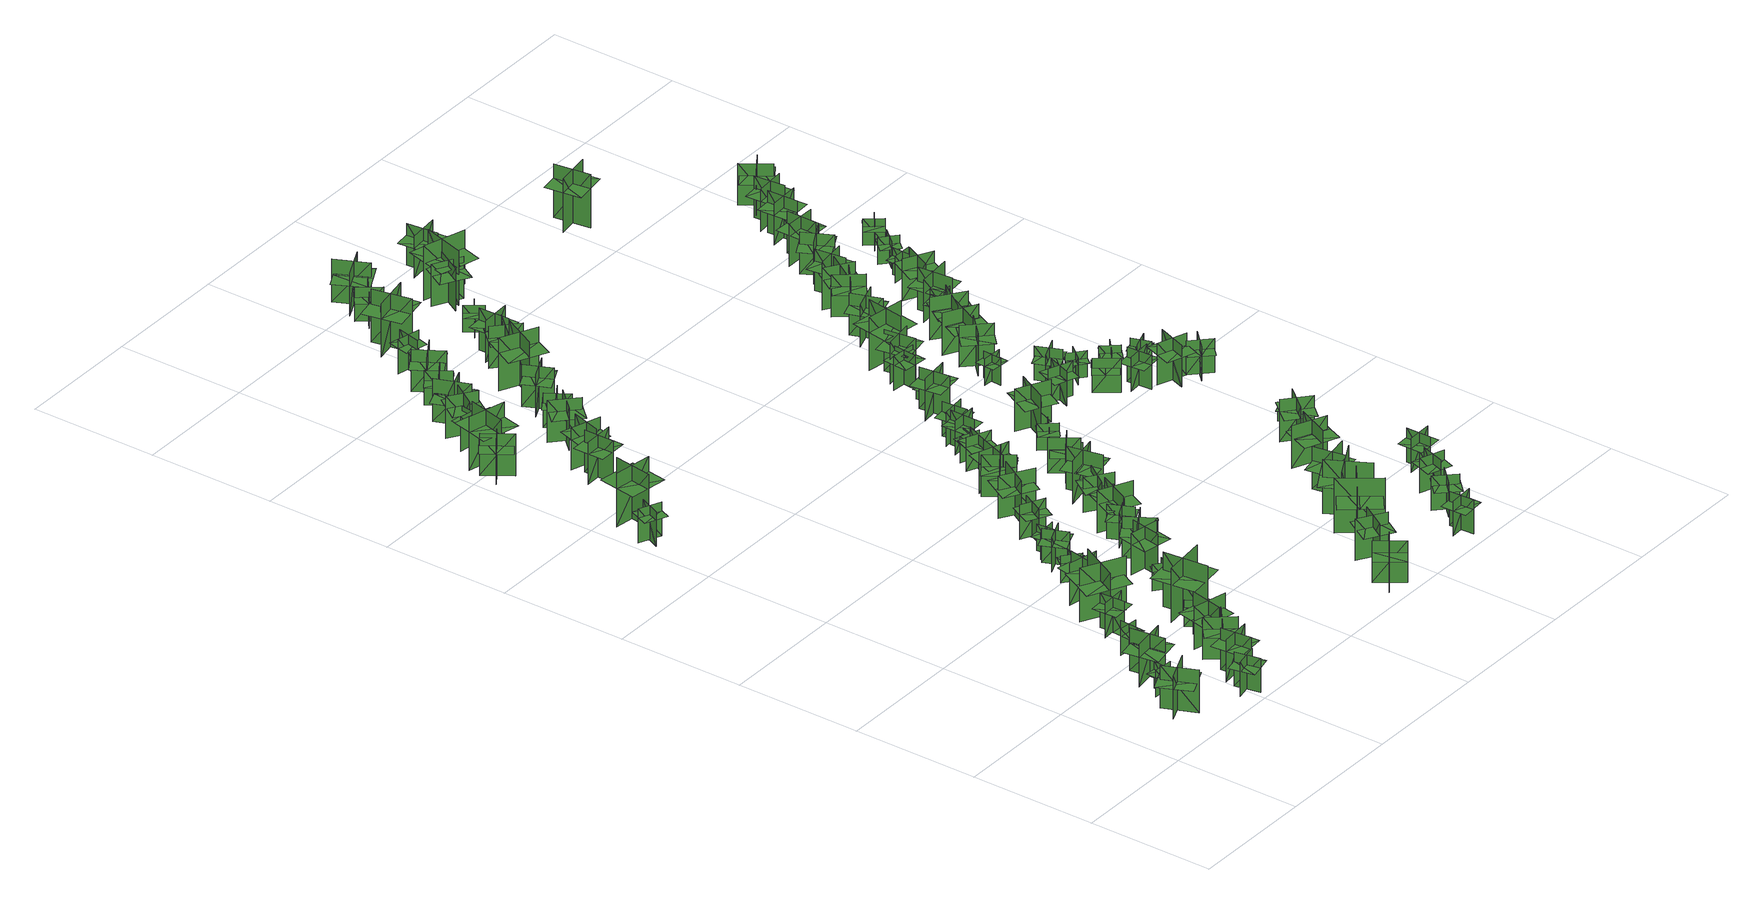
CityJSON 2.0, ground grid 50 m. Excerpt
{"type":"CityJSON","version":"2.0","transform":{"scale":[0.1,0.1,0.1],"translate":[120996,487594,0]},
"CityObjects":{
"tree1":{"type":"SolitaryVegetationObject","geometry":[{"type":"MultiSurface","lod":"1","boundaries":[[[0,1,2]],[[0,2,3]],[[4,5,6]],[[4,6,7]],[[8,9,10]],[[8,10,11]],[[8,11,12]],[[8,12,13]]]}]},
"tree2":{"type":"SolitaryVegetationObject","geometry":[{"type":"MultiSurface","lod":"1","boundaries":[[[14,15,16]],[[14,16,17]],[[18,19,20]],[[18,20,21]],[[22,23,24]],[[22,24,25]],[[22,25,26]],[[22,26,27]]]}]},
"tree3":{"type":"SolitaryVegetationObject","geometry":[{"type":"MultiSurface","lod":"1","boundaries":[[[28,29,30]],[[28,30,31]],[[32,33,34]],[[32,34,35]],[[36,37,38]],[[36,38,39]],[[36,39,40]],[[36,40,41]]]}]},
"tree4":{"type":"SolitaryVegetationObject","geometry":[{"type":"MultiSurface","lod":"1","boundaries":[[[42,43,44]],[[42,44,45]],[[46,47,48]],[[46,48,49]],[[50,51,52]],[[50,52,53]],[[50,53,54]],[[50,54,55]]]}]},
"tree5":{"type":"SolitaryVegetationObject","geometry":[{"type":"MultiSurface","lod":"1","boundaries":[[[56,57,58]],[[56,58,59]],[[60,61,62]],[[60,62,63]],[[64,65,66]],[[64,66,67]],[[64,67,68]],[[64,68,69]]]}]},
"tree6":{"type":"SolitaryVegetationObject","geometry":[{"type":"MultiSurface","lod":"1","boundaries":[[[70,71,72]],[[70,72,73]],[[74,75,76]],[[74,76,77]],[[78,79,80]],[[78,80,81]],[[78,81,82]],[[78,82,83]]]}]},
"tree7":{"type":"SolitaryVegetationObject","geometry":[{"type":"MultiSurface","lod":"1","boundaries":[[[84,85,86]],[[84,86,87]],[[88,89,90]],[[88,90,91]],[[92,93,94]],[[92,94,95]],[[92,95,96]],[[92,96,97]]]}]},
"tree8":{"type":"SolitaryVegetationObject","geometry":[{"type":"MultiSurface","lod":"1","boundaries":[[[98,99,100]],[[98,100,101]],[[102,103,104]],[[102,104,105]],[[106,107,108]],[[106,108,109]],[[106,109,110]],[[106,110,111]]]}]},
"tree9":{"type":"SolitaryVegetationObject","geometry":[{"type":"MultiSurface","lod":"1","boundaries":[[[112,113,114]],[[112,114,115]],[[116,117,118]],[[116,118,119]],[[120,121,122]],[[120,122,123]],[[120,123,124]],[[120,124,125]]]}]},
"tree10":{"type":"SolitaryVegetationObject","geometry":[{"type":"MultiSurface","lod":"1","boundaries":[[[126,127,128]],[[126,128,129]],[[130,131,132]],[[130,132,133]],[[134,135,136]],[[134,136,137]],[[134,137,138]],[[134,138,139]]]}]},
"tree11":{"type":"SolitaryVegetationObject","geometry":[{"type":"MultiSurface","lod":"1","boundaries":[[[140,141,142]],[[140,142,143]],[[144,145,146]],[[144,146,147]],[[148,149,150]],[[148,150,151]],[[148,151,152]],[[148,152,153]]]}]},
"tree12":{"type":"SolitaryVegetationObject","geometry":[{"type":"MultiSurface","lod":"1","boundaries":[[[154,155,156]],[[154,156,157]],[[158,159,160]],[[158,160,161]],[[162,163,164]],[[162,164,165]],[[162,165,166]],[[162,166,167]]]}]},
"tree13":{"type":"SolitaryVegetationObject","geometry":[{"type":"MultiSurface","lod":"1","boundaries":[[[168,169,170]],[[168,170,171]],[[172,173,174]],[[172,174,175]],[[176,177,178]],[[176,178,179]],[[176,179,180]],[[176,180,181]]]}]},
"tree14":{"type":"SolitaryVegetationObject","geometry":[{"type":"MultiSurface","lod":"1","boundaries":[[[182,183,184]],[[182,184,185]],[[186,187,188]],[[186,188,189]],[[190,191,192]],[[190,192,193]],[[190,193,194]],[[190,194,195]]]}]},
"tree15":{"type":"SolitaryVegetationObject","geometry":[{"type":"MultiSurface","lod":"1","boundaries":[[[196,197,198]],[[196,198,199]],[[200,201,202]],[[200,202,203]],[[204,205,206]],[[204,206,207]],[[204,207,208]],[[204,208,209]]]}]},
"tree16":{"type":"SolitaryVegetationObject","geometry":[{"type":"MultiSurface","lod":"1","boundaries":[[[210,211,212]],[[210,212,213]],[[214,215,216]],[[214,216,217]],[[218,219,220]],[[218,220,221]],[[218,221,222]],[[218,222,223]]]}]},
"tree17":{"type":"SolitaryVegetationObject","geometry":[{"type":"MultiSurface","lod":"1","boundaries":[[[224,225,226]],[[224,226,227]],[[228,229,230]],[[228,230,231]],[[232,233,234]],[[232,234,235]],[[232,235,236]],[[232,236,237]]]}]},
"tree18":{"type":"SolitaryVegetationObject","geometry":[{"type":"MultiSurface","lod":"1","boundaries":[[[238,239,240]],[[238,240,241]],[[242,243,244]],[[242,244,245]],[[246,247,248]],[[246,248,249]],[[246,249,250]],[[246,250,251]]]}]},
"tree19":{"type":"SolitaryVegetationObject","geometry":[{"type":"MultiSurface","lod":"1","boundaries":[[[252,253,254]],[[252,254,255]],[[256,257,258]],[[256,258,259]],[[260,261,262]],[[260,262,263]],[[260,263,264]],[[260,264,265]]]}]},
"tree20":{"type":"SolitaryVegetationObject","geometry":[{"type":"MultiSurface","lod":"1","boundaries":[[[266,267,268]],[[266,268,269]],[[270,271,272]],[[270,272,273]],[[274,275,276]],[[274,276,277]],[[274,277,278]],[[274,278,279]]]}]},
"tree21":{"type":"SolitaryVegetationObject","geometry":[{"type":"MultiSurface","lod":"1","boundaries":[[[280,281,282]],[[280,282,283]],[[284,285,286]],[[284,286,287]],[[288,289,290]],[[288,290,291]],[[288,291,292]],[[288,292,293]]]}]},
"tree22":{"type":"SolitaryVegetationObject","geometry":[{"type":"MultiSurface","lod":"1","boundaries":[[[294,295,296]],[[294,296,297]],[[298,299,300]],[[298,300,301]],[[302,303,304]],[[302,304,305]],[[302,305,306]],[[302,306,307]]]}]},
"tree23":{"type":"SolitaryVegetationObject","geometry":[{"type":"MultiSurface","lod":"1","boundaries":[[[308,309,310]],[[308,310,311]],[[312,313,314]],[[312,314,315]],[[316,317,318]],[[316,318,319]],[[316,319,320]],[[316,320,321]]]}]},
"tree24":{"type":"SolitaryVegetationObject","geometry":[{"type":"MultiSurface","lod":"1","boundaries":[[[322,323,324]],[[322,324,325]],[[326,327,328]],[[326,328,329]],[[330,331,332]],[[330,332,333]],[[330,333,334]],[[330,334,335]]]}]},
"tree25":{"type":"SolitaryVegetationObject","geometry":[{"type":"MultiSurface","lod":"1","boundaries":[[[336,337,338]],[[336,338,339]],[[340,341,342]],[[340,342,343]],[[344,345,346]],[[344,346,347]],[[344,347,348]],[[344,348,349]]]}]},
"tree26":{"type":"SolitaryVegetationObject","geometry":[{"type":"MultiSurface","lod":"1","boundaries":[[[350,351,352]],[[350,352,353]],[[354,355,356]],[[354,356,357]],[[358,359,360]],[[358,360,361]],[[358,361,362]],[[358,362,363]]]}]},
"tree27":{"type":"SolitaryVegetationObject","geometry":[{"type":"MultiSurface","lod":"1","boundaries":[[[364,365,366]],[[364,366,367]],[[368,369,370]],[[368,370,371]],[[372,373,374]],[[372,374,375]],[[372,375,376]],[[372,376,377]]]}]},
"tree28":{"type":"SolitaryVegetationObject","geometry":[{"type":"MultiSurface","lod":"1","boundaries":[[[378,379,380]],[[378,380,381]],[[382,383,384]],[[382,384,385]],[[386,387,388]],[[386,388,389]],[[386,389,390]],[[386,390,391]]]}]},
"tree29":{"type":"SolitaryVegetationObject","geometry":[{"type":"MultiSurface","lod":"1","boundaries":[[[392,393,394]],[[392,394,395]],[[396,397,398]],[[396,398,399]],[[400,401,402]],[[400,402,403]],[[400,403,404]],[[400,404,405]]]}]},
"tree30":{"type":"SolitaryVegetationObject","geometry":[{"type":"MultiSurface","lod":"1","boundaries":[[[406,407,408]],[[406,408,409]],[[410,411,412]],[[410,412,413]],[[414,415,416]],[[414,416,417]],[[414,417,418]],[[414,418,419]]]}]},
"tree31":{"type":"SolitaryVegetationObject","geometry":[{"type":"MultiSurface","lod":"1","boundaries":[[[420,421,422]],[[420,422,423]],[[424,425,426]],[[424,426,427]],[[428,429,430]],[[428,430,431]],[[428,431,432]],[[428,432,433]]]}]},
"tree32":{"type":"SolitaryVegetationObject","geometry":[{"type":"MultiSurface","lod":"1","boundaries":[[[434,435,436]],[[434,436,437]],[[438,439,440]],[[438,440,441]],[[442,443,444]],[[442,444,445]],[[442,445,446]],[[442,446,447]]]}]},
"tree33":{"type":"SolitaryVegetationObject","geometry":[{"type":"MultiSurface","lod":"1","boundaries":[[[448,449,450]],[[448,450,451]],[[452,453,454]],[[452,454,455]],[[456,457,458]],[[456,458,459]],[[456,459,460]],[[456,460,461]]]}]},
"tree34":{"type":"SolitaryVegetationObject","geometry":[{"type":"MultiSurface","lod":"1","boundaries":[[[462,463,464]],[[462,464,465]],[[466,467,468]],[[466,468,469]],[[470,471,472]],[[470,472,473]],[[470,473,474]],[[470,474,475]]]}]},
"tree35":{"type":"SolitaryVegetationObject","geometry":[{"type":"MultiSurface","lod":"1","boundaries":[[[476,477,478]],[[476,478,479]],[[480,481,482]],[[480,482,483]],[[484,485,486]],[[484,486,487]],[[484,487,488]],[[484,488,489]]]}]},
"tree36":{"type":"SolitaryVegetationObject","geometry":[{"type":"MultiSurface","lod":"1","boundaries":[[[490,491,492]],[[490,492,493]],[[494,495,496]],[[494,496,497]],[[498,499,500]],[[498,500,501]],[[498,501,502]],[[498,502,503]]]}]},
"tree37":{"type":"SolitaryVegetationObject","geometry":[{"type":"MultiSurface","lod":"1","boundaries":[[[504,505,506]],[[504,506,507]],[[508,509,510]],[[508,510,511]],[[512,513,514]],[[512,514,515]],[[512,515,516]],[[512,516,517]]]}]},
"tree38":{"type":"SolitaryVegetationObject","geometry":[{"type":"MultiSurface","lod":"1","boundaries":[[[518,519,520]],[[518,520,521]],[[522,523,524]],[[522,524,525]],[[526,527,528]],[[526,528,529]],[[526,529,530]],[[526,530,531]]]}]},
"tree39":{"type":"SolitaryVegetationObject","geometry":[{"type":"MultiSurface","lod":"1","boundaries":[[[532,533,534]],[[532,534,535]],[[536,537,538]],[[536,538,539]],[[540,541,542]],[[540,542,543]],[[540,543,544]],[[540,544,545]]]}]},
"tree40":{"type":"SolitaryVegetationObject","geometry":[{"type":"MultiSurface","lod":"1","boundaries":[[[546,547,548]],[[546,548,549]],[[550,551,552]],[[550,552,553]],[[554,555,556]],[[554,556,557]],[[554,557,558]],[[554,558,559]]]}]},
"tree41":{"type":"SolitaryVegetationObject","geometry":[{"type":"MultiSurface","lod":"1","boundaries":[[[560,561,562]],[[560,562,563]],[[564,565,566]],[[564,566,567]],[[568,569,570]],[[568,570,571]],[[568,571,572]],[[568,572,573]]]}]},
"tree42":{"type":"SolitaryVegetationObject","geometry":[{"type":"MultiSurface","lod":"1","boundaries":[[[574,575,576]],[[574,576,577]],[[578,579,580]],[[578,580,581]],[[582,583,584]],[[582,584,585]],[[582,585,586]],[[582,586,587]]]}]},
"tree43":{"type":"SolitaryVegetationObject","geometry":[{"type":"MultiSurface","lod":"1","boundaries":[[[588,589,590]],[[588,590,591]],[[592,593,594]],[[592,594,595]],[[596,597,598]],[[596,598,599]],[[596,599,600]],[[596,600,601]]]}]},
"tree44":{"type":"SolitaryVegetationObject","geometry":[{"type":"MultiSurface","lod":"1","boundaries":[[[602,603,604]],[[602,604,605]],[[606,607,608]],[[606,608,609]],[[610,611,612]],[[610,612,613]],[[610,613,614]],[[610,614,615]]]}]},
"tree45":{"type":"SolitaryVegetationObject","geometry":[{"type":"MultiSurface","lod":"1","boundaries":[[[616,617,618]],[[616,618,619]],[[620,621,622]],[[620,622,623]],[[624,625,626]],[[624,626,627]],[[624,627,628]],[[624,628,629]]]}]},
"tree46":{"type":"SolitaryVegetationObject","geometry":[{"type":"MultiSurface","lod":"1","boundaries":[[[630,631,632]],[[630,632,633]],[[634,635,636]],[[634,636,637]],[[638,639,640]],[[638,640,641]],[[638,641,642]],[[638,642,643]]]}]},
"tree47":{"type":"SolitaryVegetationObject","geometry":[{"type":"MultiSurface","lod":"1","boundaries":[[[644,645,646]],[[644,646,647]],[[648,649,650]],[[648,650,651]],[[652,653,654]],[[652,654,655]],[[652,655,656]],[[652,656,657]]]}]},
"tree48":{"type":"SolitaryVegetationObject","geometry":[{"type":"MultiSurface","lod":"1","boundaries":[[[658,659,660]],[[658,660,661]],[[662,663,664]],[[662,664,665]],[[666,667,668]],[[666,668,669]],[[666,669,670]],[[666,670,671]]]}]},
"tree49":{"type":"SolitaryVegetationObject","geometry":[{"type":"MultiSurface","lod":"1","boundaries":[[[672,673,674]],[[672,674,675]],[[676,677,678]],[[676,678,679]],[[680,681,682]],[[680,682,683]],[[680,683,684]],[[680,684,685]]]}]},
"tree50":{"type":"SolitaryVegetationObject","geometry":[{"type":"MultiSurface","lod":"1","boundaries":[[[686,687,688]],[[686,688,689]],[[690,691,692]],[[690,692,693]],[[694,695,696]],[[694,696,697]],[[694,697,698]],[[694,698,699]]]}]},
"tree51":{"type":"SolitaryVegetationObject","geometry":[{"type":"MultiSurface","lod":"1","boundaries":[[[700,701,702]],[[700,702,703]],[[704,705,706]],[[704,706,707]],[[708,709,710]],[[708,710,711]],[[708,711,712]],[[708,712,713]]]}]},
"tree52":{"type":"SolitaryVegetationObject","geometry":[{"type":"MultiSurface","lod":"1","boundaries":[[[714,715,716]],[[714,716,717]],[[718,719,720]],[[718,720,721]],[[722,723,724]],[[722,724,725]],[[722,725,726]],[[722,726,727]]]}]},
"tree53":{"type":"SolitaryVegetationObject","geometry":[{"type":"MultiSurface","lod":"1","boundaries":[[[728,729,730]],[[728,730,731]],[[732,733,734]],[[732,734,735]],[[736,737,738]],[[736,738,739]],[[736,739,740]],[[736,740,741]]]}]},
"tree54":{"type":"SolitaryVegetationObject","geometry":[{"type":"MultiSurface","lod":"1","boundaries":[[[742,743,744]],[[742,744,745]],[[746,747,748]],[[746,748,749]],[[750,751,752]],[[750,752,753]],[[750,753,754]],[[750,754,755]]]}]},
"tree55":{"type":"SolitaryVegetationObject","geometry":[{"type":"MultiSurface","lod":"1","boundaries":[[[756,757,758]],[[756,758,759]],[[760,761,762]],[[760,762,763]],[[764,765,766]],[[764,766,767]],[[764,767,768]],[[764,768,769]]]}]},
"tree56":{"type":"SolitaryVegetationObject","geometry":[{"type":"MultiSurface","lod":"1","boundaries":[[[770,771,772]],[[770,772,773]],[[774,775,776]],[[774,776,777]],[[778,779,780]],[[778,780,781]],[[778,781,782]],[[778,782,783]]]}]},
"tree57":{"type":"SolitaryVegetationObject","geometry":[{"type":"MultiSurface","lod":"1","boundaries":[[[784,785,786]],[[784,786,787]],[[788,789,790]],[[788,790,791]],[[792,793,794]],[[792,794,795]],[[792,795,796]],[[792,796,797]]]}]},
"tree58":{"type":"SolitaryVegetationObject","geometry":[{"type":"MultiSurface","lod":"1","boundaries":[[[798,799,800]],[[798,800,801]],[[802,803,804]],[[802,804,805]],[[806,807,808]],[[806,808,809]],[[806,809,810]],[[806,810,811]]]}]},
"tree59":{"type":"SolitaryVegetationObject","geometry":[{"type":"MultiSurface","lod":"1","boundaries":[[[812,813,814]],[[812,814,815]],[[816,817,818]],[[816,818,819]],[[820,821,822]],[[820,822,823]],[[820,823,824]],[[820,824,825]]]}]},
"tree60":{"type":"SolitaryVegetationObject","geometry":[{"type":"MultiSurface","lod":"1","boundaries":[[[826,827,828]],[[826,828,829]],[[830,831,832]],[[830,832,833]],[[834,835,836]],[[834,836,837]],[[834,837,838]],[[834,838,839]]]}]},
"tree61":{"type":"SolitaryVegetationObject","geometry":[{"type":"MultiSurface","lod":"1","boundaries":[[[840,841,842]],[[840,842,843]],[[844,845,846]],[[844,846,847]],[[848,849,850]],[[848,850,851]],[[848,851,852]],[[848,852,853]]]}]},
"tree62":{"type":"SolitaryVegetationObject","geometry":[{"type":"MultiSurface","lod":"1","boundaries":[[[854,855,856]],[[854,856,857]],[[858,859,860]],[[858,860,861]],[[862,863,864]],[[862,864,865]],[[862,865,866]],[[862,866,867]]]}]},
"tree63":{"type":"SolitaryVegetationObject","geometry":[{"type":"MultiSurface","lod":"1","boundaries":[[[868,869,870]],[[868,870,871]],[[872,873,874]],[[872,874,875]],[[876,877,878]],[[876,878,879]],[[876,879,880]],[[876,880,881]]]}]},
"tree64":{"type":"SolitaryVegetationObject","geometry":[{"type":"MultiSurface","lod":"1","boundaries":[[[882,883,884]],[[882,884,885]],[[886,887,888]],[[886,888,889]],[[890,891,892]],[[890,892,893]],[[890,893,894]],[[890,894,895]]]}]},
"tree65":{"type":"SolitaryVegetationObject","geometry":[{"type":"MultiSurface","lod":"1","boundaries":[[[896,897,898]],[[896,898,899]],[[900,901,902]],[[900,902,903]],[[904,905,906]],[[904,906,907]],[[904,907,908]],[[904,908,909]]]}]},
"tree66":{"type":"SolitaryVegetationObject","geometry":[{"type":"MultiSurface","lod":"1","boundaries":[[[910,911,912]],[[910,912,913]],[[914,915,916]],[[914,916,917]],[[918,919,920]],[[918,920,921]],[[918,921,922]],[[918,922,923]]]}]},
"tree67":{"type":"SolitaryVegetationObject","geometry":[{"type":"MultiSurface","lod":"1","boundaries":[[[924,925,926]],[[924,926,927]],[[928,929,930]],[[928,930,931]],[[932,933,934]],[[932,934,935]],[[932,935,936]],[[932,936,937]]]}]},
"tree68":{"type":"SolitaryVegetationObject","geometry":[{"type":"MultiSurface","lod":"1","boundaries":[[[938,939,940]],[[938,940,941]],[[942,943,944]],[[942,944,945]],[[946,947,948]],[[946,948,949]],[[946,949,950]],[[946,950,951]]]}]},
"tree69":{"type":"SolitaryVegetationObject","geometry":[{"type":"MultiSurface","lod":"1","boundaries":[[[952,953,954]],[[952,954,955]],[[956,957,958]],[[956,958,959]],[[960,961,962]],[[960,962,963]],[[960,963,964]],[[960,964,965]]]}]},
"tree70":{"type":"SolitaryVegetationObject","geometry":[{"type":"MultiSurface","lod":"1","boundaries":[[[966,967,968]],[[966,968,969]],[[970,971,972]],[[970,972,973]],[[974,975,976]],[[974,976,977]],[[974,977,978]],[[974,978,979]]]}]},
"tree71":{"type":"SolitaryVegetationObject","geometry":[{"type":"MultiSurface","lod":"1","boundaries":[[[980,981,982]],[[980,982,983]],[[984,985,986]],[[984,986,987]],[[988,989,990]],[[988,990,991]],[[988,991,992]],[[988,992,993]]]}]},
"tree72":{"type":"SolitaryVegetationObject","geometry":[{"type":"MultiSurface","lod":"1","boundaries":[[[994,995,996]],[[994,996,997]],[[998,999,1000]],[[998,1000,1001]],[[1002,1003,1004]],[[1002,1004,1005]],[[1002,1005,1006]],[[1002,1006,1007]]]}]},
"tree73":{"type":"SolitaryVegetationObject","geometry":[{"type":"MultiSurface","lod":"1","boundaries":[[[1008,1009,1010]],[[1008,1010,1011]],[[1012,1013,1014]],[[1012,1014,1015]],[[1016,1017,1018]],[[1016,1018,1019]],[[1016,1019,1020]],[[1016,1020,1021]]]}]},
"tree74":{"type":"SolitaryVegetationObject","geometry":[{"type":"MultiSurface","lod":"1","boundaries":[[[1022,1023,1024]],[[1022,1024,1025]],[[1026,1027,1028]],[[1026,1028,1029]],[[1030,1031,1032]],[[1030,1032,1033]],[[1030,1033,1034]],[[1030,1034,1035]]]}]},
"tree75":{"type":"SolitaryVegetationObject","geometry":[{"type":"MultiSurface","lod":"1","boundaries":[[[1036,1037,1038]],[[1036,1038,1039]],[[1040,1041,1042]],[[1040,1042,1043]],[[1044,1045,1046]],[[1044,1046,1047]],[[1044,1047,1048]],[[1044,1048,1049]]]}]},
"tree76":{"type":"SolitaryVegetationObject","geometry":[{"type":"MultiSurface","lod":"1","boundaries":[[[1050,1051,1052]],[[1050,1052,1053]],[[1054,1055,1056]],[[1054,1056,1057]],[[1058,1059,1060]],[[1058,1060,1061]],[[1058,1061,1062]],[[1058,1062,1063]]]}]},
"tree77":{"type":"SolitaryVegetationObject","geometry":[{"type":"MultiSurface","lod":"1","boundaries":[[[1064,1065,1066]],[[1064,1066,1067]],[[1068,1069,1070]],[[1068,1070,1071]],[[1072,1073,1074]],[[1072,1074,1075]],[[1072,1075,1076]],[[1072,1076,1077]]]}]},
"tree78":{"type":"SolitaryVegetationObject","geometry":[{"type":"MultiSurface","lod":"1","boundaries":[[[1078,1079,1080]],[[1078,1080,1081]],[[1082,1083,1084]],[[1082,1084,1085]],[[1086,1087,1088]],[[1086,1088,1089]],[[1086,1089,1090]],[[1086,1090,1091]]]}]},
"tree79":{"type":"SolitaryVegetationObject","geometry":[{"type":"MultiSurface","lod":"1","boundaries":[[[1092,1093,1094]],[[1092,1094,1095]],[[1096,1097,1098]],[[1096,1098,1099]],[[1100,1101,1102]],[[1100,1102,1103]],[[1100,1103,1104]],[[1100,1104,1105]]]}]},
"tree80":{"type":"SolitaryVegetationObject","geometry":[{"type":"MultiSurface","lod":"1","boundaries":[[[1106,1107,1108]],[[1106,1108,1109]],[[1110,1111,1112]],[[1110,1112,1113]],[[1114,1115,1116]],[[1114,1116,1117]],[[1114,1117,1118]],[[1114,1118,1119]]]}]},
"tree81":{"type":"SolitaryVegetationObject","geometry":[{"type":"MultiSurface","lod":"1","boundaries":[[[1120,1121,1122]],[[1120,1122,1123]],[[1124,1125,1126]],[[1124,1126,1127]],[[1128,1129,1130]],[[1128,1130,1131]],[[1128,1131,1132]],[[1128,1132,1133]]]}]},
"tree82":{"type":"SolitaryVegetationObject","geometry":[{"type":"MultiSurface","lod":"1","boundaries":[[[1134,1135,1136]],[[1134,1136,1137]],[[1138,1139,1140]],[[1138,1140,1141]],[[1142,1143,1144]],[[1142,1144,1145]],[[1142,1145,1146]],[[1142,1146,1147]]]}]},
"tree83":{"type":"SolitaryVegetationObject","geometry":[{"type":"MultiSurface","lod":"1","boundaries":[[[1148,1149,1150]],[[1148,1150,1151]],[[1152,1153,1154]],[[1152,1154,1155]],[[1156,1157,1158]],[[1156,1158,1159]],[[1156,1159,1160]],[[1156,1160,1161]]]}]},
"tree84":{"type":"SolitaryVegetationObject","geometry":[{"type":"MultiSurface","lod":"1","boundaries":[[[1162,1163,1164]],[[1162,1164,1165]],[[1166,1167,1168]],[[1166,1168,1169]],[[1170,1171,1172]],[[1170,1172,1173]],[[1170,1173,1174]],[[1170,1174,1175]]]}]},
"tree85":{"type":"SolitaryVegetationObject","geometry":[{"type":"MultiSurface","lod":"1","boundaries":[[[1176,1177,1178]],[[1176,1178,1179]],[[1180,1181,1182]],[[1180,1182,1183]],[[1184,1185,1186]],[[1184,1186,1187]],[[1184,1187,1188]],[[1184,1188,1189]]]}]},
"tree86":{"type":"SolitaryVegetationObject","geometry":[{"type":"MultiSurface","lod":"1","boundaries":[[[1190,1191,1192]],[[1190,1192,1193]],[[1194,1195,1196]],[[1194,1196,1197]],[[1198,1199,1200]],[[1198,1200,1201]],[[1198,1201,1202]],[[1198,1202,1203]]]}]},
"tree87":{"type":"SolitaryVegetationObject","geometry":[{"type":"MultiSurface","lod":"1","boundaries":[[[1204,1205,1206]],[[1204,1206,1207]],[[1208,1209,1210]],[[1208,1210,1211]],[[1212,1213,1214]],[[1212,1214,1215]],[[1212,1215,1216]],[[1212,1216,1217]]]}]},
"tree88":{"type":"SolitaryVegetationObject","geometry":[{"type":"MultiSurface","lod":"1","boundaries":[[[1218,1219,1220]],[[1218,1220,1221]],[[1222,1223,1224]],[[1222,1224,1225]],[[1226,1227,1228]],[[1226,1228,1229]],[[1226,1229,1230]],[[1226,1230,1231]]]}]},
"tree89":{"type":"SolitaryVegetationObject","geometry":[{"type":"MultiSurface","lod":"1","boundaries":[[[1232,1233,1234]],[[1232,1234,1235]],[[1236,1237,1238]],[[1236,1238,1239]],[[1240,1241,1242]],[[1240,1242,1243]],[[1240,1243,1244]],[[1240,1244,1245]]]}]},
"tree90":{"type":"SolitaryVegetationObject","geometry":[{"type":"MultiSurface","lod":"1","boundaries":[[[1246,1247,1248]],[[1246,1248,1249]],[[1250,1251,1252]],[[1250,1252,1253]],[[1254,1255,1256]],[[1254,1256,1257]],[[1254,1257,1258]],[[1254,1258,1259]]]}]},
"tree91":{"type":"SolitaryVegetationObject","geometry":[{"type":"MultiSurface","lod":"1","boundaries":[[[1260,1261,1262]],[[1260,1262,1263]],[[1264,1265,1266]],[[1264,1266,1267]],[[1268,1269,1270]],[[1268,1270,1271]],[[1268,1271,1272]],[[1268,1272,1273]]]}]},
"tree92":{"type":"SolitaryVegetationObject","geometry":[{"type":"MultiSurface","lod":"1","boundaries":[[[1274,1275,1276]],[[1274,1276,1277]],[[1278,1279,1280]],[[1278,1280,1281]],[[1282,1283,1284]],[[1282,1284,1285]],[[1282,1285,1286]],[[1282,1286,1287]]]}]},
"tree93":{"type":"SolitaryVegetationObject","geometry":[{"type":"MultiSurface","lod":"1","boundaries":[[[1288,1289,1290]],[[1288,1290,1291]],[[1292,1293,1294]],[[1292,1294,1295]],[[1296,1297,1298]],[[1296,1298,1299]],[[1296,1299,1300]],[[1296,1300,1301]]]}]},
"tree94":{"type":"SolitaryVegetationObject","geometry":[{"type":"MultiSurface","lod":"1","boundaries":[[[1302,1303,1304]],[[1302,1304,1305]],[[1306,1307,1308]],[[1306,1308,1309]],[[1310,1311,1312]],[[1310,1312,1313]],[[1310,1313,1314]],[[1310,1314,1315]]]}]},
"tree95":{"type":"SolitaryVegetationObject","geometry":[{"type":"MultiSurface","lod":"1","boundaries":[[[1316,1317,1318]],[[1316,1318,1319]],[[1320,1321,1322]],[[1320,1322,1323]],[[1324,1325,1326]],[[1324,1326,1327]],[[1324,1327,1328]],[[1324,1328,1329]]]}]},
"tree96":{"type":"SolitaryVegetationObject","geometry":[{"type":"MultiSurface","lod":"1","boundaries":[[[1330,1331,1332]],[[1330,1332,1333]],[[1334,1335,1336]],[[1334,1336,1337]],[[1338,1339,1340]],[[1338,1340,1341]],[[1338,1341,1342]],[[1338,1342,1343]]]}]},
"tree97":{"type":"SolitaryVegetationObject","geometry":[{"type":"MultiSurface","lod":"1","boundaries":[[[1344,1345,1346]],[[1344,1346,1347]],[[1348,1349,1350]],[[1348,1350,1351]],[[1352,1353,1354]],[[1352,1354,1355]],[[1352,1355,1356]],[[1352,1356,1357]]]}]},
"tree98":{"type":"SolitaryVegetationObject","geometry":[{"type":"MultiSurface","lod":"1","boundaries":[[[1358,1359,1360]],[[1358,1360,1361]],[[1362,1363,1364]],[[1362,1364,1365]],[[1366,1367,1368]],[[1366,1368,1369]],[[1366,1369,1370]],[[1366,1370,1371]]]}]},
"tree99":{"type":"SolitaryVegetationObject","geometry":[{"type":"MultiSurface","lod":"1","boundaries":[[[1372,1373,1374]],[[1372,1374,1375]],[[1376,1377,1378]],[[1376,1378,1379]],[[1380,1381,1382]],[[1380,1382,1383]],[[1380,1383,1384]],[[1380,1384,1385]]]}]},
"tree100":{"type":"SolitaryVegetationObject","geometry":[{"type":"MultiSurface","lod":"1","boundaries":[[[1386,1387,1388]],[[1386,1388,1389]],[[1390,1391,1392]],[[1390,1392,1393]],[[1394,1395,1396]],[[1394,1396,1397]],[[1394,1397,1398]],[[1394,1398,1399]]]}]},
"tree101":{"type":"SolitaryVegetationObject","geometry":[{"type":"MultiSurface","lod":"1","boundaries":[[[1400,1401,1402]],[[1400,1402,1403]],[[1404,1405,1406]],[[1404,1406,1407]],[[1408,1409,1410]],[[1408,1410,1411]],[[1408,1411,1412]],[[1408,1412,1413]]]}]},
"tree102":{"type":"SolitaryVegetationObject","geometry":[{"type":"MultiSurface","lod":"1","boundaries":[[[1414,1415,1416]],[[1414,1416,1417]],[[1418,1419,1420]],[[1418,1420,1421]],[[1422,1423,1424]],[[1422,1424,1425]],[[1422,1425,1426]],[[1422,1426,1427]]]}]},
"tree103":{"type":"SolitaryVegetationObject","geometry":[{"type":"MultiSurface","lod":"1","boundaries":[[[1428,1429,1430]],[[1428,1430,1431]],[[1432,1433,1434]],[[1432,1434,1435]],[[1436,1437,1438]],[[1436,1438,1439]],[[1436,1439,1440]],[[1436,1440,1441]]]}]},
"tree104":{"type":"SolitaryVegetationObject","geometry":[{"type":"MultiSurface","lod":"1","boundaries":[[[1442,1443,1444]],[[1442,1444,1445]],[[1446,1447,1448]],[[1446,1448,1449]],[[1450,1451,1452]],[[1450,1452,1453]],[[1450,1453,1454]],[[1450,1454,1455]]]}]},
"tree105":{"type":"SolitaryVegetationObject","geometry":[{"type":"MultiSurface","lod":"1","boundaries":[[[1456,1457,1458]],[[1456,1458,1459]],[[1460,1461,1462]],[[1460,1462,1463]],[[1464,1465,1466]],[[1464,1466,1467]],[[1464,1467,1468]],[[1464,1468,1469]]]}]}
},
"vertices":[
[281,116,12],[226,242,12],[226,242,185],[281,116,185],[322,218,12],[195,163,12],[195,163,185],[322,218,185],[287,127,129],[345,154,129],[287,280,129],[229,253,129],[171,227,129],[229,101,129],
[308,254,15],[313,332,15],[313,332,122],[308,254,122],[347,288,15],[270,293,15],[270,293,122],[347,288,122],[347,288,92],[350,327,92],[272,332,92],[270,293,92],[267,255,92],[344,249,92],
[360,470,11],[379,333,11],[379,333,183],[360,470,183],[294,382,11],[431,402,11],[431,402,183],[294,382,183],[351,460,128],[288,450,128],[310,313,128],[373,324,128],[436,334,128],[414,470,128],
[554,91,6],[456,70,6],[456,70,144],[554,91,144],[498,127,6],[519,30,6],[519,30,144],[498,127,144],[498,127,106],[450,117,106],[470,20,106],[519,30,106],[568,40,106],[547,138,106],
[494,544,13],[417,550,13],[417,550,121],[494,544,121],[461,584,13],[455,507,13],[455,507,121],[461,584,121],[461,584,91],[422,587,91],[416,510,91],[455,507,91],[493,504,91],[499,581,91],
[562,232,2],[573,111,2],[573,111,171],[562,232,171],[509,170,2],[631,181,2],[631,181,171],[509,170,171],[509,170,124],[515,109,124],[636,121,124],[631,181,124],[625,242,124],[504,231,124],
[572,231,5],[666,308,5],[666,308,174],[572,231,174],[652,223,5],[575,317,5],[575,317,174],[652,223,174],[652,223,127],[699,261,127],[622,355,127],[575,317,127],[528,278,127],[605,184,127],
[481,663,11],[580,669,11],[580,669,150],[481,663,150],[530,619,11],[524,718,11],[524,718,150],[530,619,150],[530,619,111],[580,621,111],[574,721,111],[524,718,111],[475,715,111],[480,616,111],
[41,2251,12],[79,2335,12],[79,2335,151],[41,2251,151],[104,2275,12],[20,2313,12],[20,2313,151],[104,2275,151],[104,2275,115],[122,2315,115],[38,2353,115],[20,2313,115],[2,2272,115],[86,2235,115],
[746,349,4],[611,380,4],[611,380,176],[746,349,176],[688,442,4],[657,308,4],[657,308,176],[688,442,176],[740,361,120],[753,423,120],[618,452,120],[605,389,120],[591,327,120],[727,298,120],
[670,714,8],[514,796,8],[514,796,227],[670,714,227],[628,848,8],[547,692,8],[547,692,227],[628,848,227],[666,730,156],[703,803,156],[545,882,156],[509,809,156],[472,736,156],[630,657,156],
[141,2494,15],[118,2341,15],[118,2341,231],[141,2494,231],[57,2433,15],[211,2410,15],[211,2410,231],[57,2433,231],[57,2433,170],[46,2356,170],[199,2333,170],[211,2410,170],[222,2486,170],[69,2510,170],
[754,480,8],[688,440,8],[688,440,115],[754,480,115],[704,492,8],[744,426,8],[744,426,115],[704,492,115],[704,492,85],[671,473,85],[711,406,85],[744,426,85],[777,446,85],[737,512,85],
[645,930,11],[621,810,11],[621,810,180],[645,930,180],[577,885,11],[696,861,11],[696,861,180],[577,885,180],[577,885,133],[565,825,133],[684,802,133],[696,861,133],[708,921,133],[589,945,133],
[789,455,4],[771,630,4],[771,630,224],[789,455,224],[877,564,4],[702,546,4],[702,546,224],[877,564,224],[800,467,153],[881,477,153],[860,652,153],[779,642,153],[698,632,153],[719,458,153],
[52,3011,10],[122,2911,10],[122,2911,179],[52,3011,179],[38,2931,10],[137,3001,10],[137,3001,179],[38,2931,179],[38,2931,132],[73,2881,132],[172,2951,132],[137,3001,132],[102,3051,132],[3,2981,132],
[675,996,11],[735,948,11],[735,948,119],[675,996,119],[680,945,11],[728,1005,11],[728,1005,119],[680,945,119],[680,945,89],[710,921,89],[759,981,89],[728,1005,89],[698,1030,89],[650,969,89],
[147,3113,9],[109,2963,9],[109,2963,224],[147,3113,224],[58,3061,9],[208,3023,9],[208,3023,224],[58,3061,224],[58,3061,164],[39,2986,164],[190,2948,164],[208,3023,164],[227,3098,164],[77,3136,164],
[883,668,7],[823,716,7],[823,716,115],[883,668,115],[878,719,7],[830,658,7],[830,658,115],[878,719,115],[878,719,85],[847,743,85],[799,682,85],[830,658,85],[860,634,85],[908,695,85],
[277,2731,15],[278,2610,15],[278,2610,185],[277,2731,185],[220,2673,15],[341,2675,15],[341,2675,185],[220,2673,185],[220,2673,137],[221,2612,137],[342,2614,137],[341,2675,137],[340,2736,137],[219,2734,137],
[804,1103,10],[713,1064,10],[713,1064,148],[804,1103,148],[743,1128,10],[782,1037,10],[782,1037,148],[743,1128,148],[743,1128,109],[697,1109,109],[736,1017,109],[782,1037,109],[828,1056,109],[789,1148,109],
[235,3140,11],[137,3156,11],[137,3156,149],[235,3140,149],[197,3194,11],[181,3096,11],[181,3096,149],[197,3194,149],[197,3194,111],[148,3202,111],[132,3104,111],[181,3096,111],[230,3088,111],[246,3186,111],
[801,1110,11],[794,1187,11],[794,1187,119],[801,1110,119],[834,1150,11],[757,1142,11],[757,1142,119],[834,1150,119],[834,1150,88],[830,1188,88],[753,1181,88],[757,1142,88],[760,1104,88],[837,1111,88],
[305,2703,14],[342,2819,14],[342,2819,184],[305,2703,184],[377,2739,14],[262,2777,14],[262,2777,184],[377,2739,184],[377,2739,136],[396,2797,136],[280,2834,136],[262,2777,136],[243,2719,136],[359,2681,136],
[987,817,4],[867,839,4],[867,839,173],[987,817,173],[941,884,4],[919,764,4],[919,764,173],[941,884,173],[941,884,126],[882,895,126],[859,775,126],[919,764,126],[979,753,126],[1001,873,126],
[274,3179,11],[173,3247,11],[173,3247,180],[274,3179,180],[259,3259,11],[191,3157,11],[191,3157,180],[259,3259,180],[259,3259,132],[208,3292,132],[140,3191,132],[191,3157,132],[242,3124,132],[309,3225,132],
[935,926,6],[998,822,6],[998,822,175],[935,926,175],[915,847,6],[1019,911,6],[1019,911,175],[915,847,175],[915,847,128],[947,795,128],[1051,859,128],[1019,911,128],[987,963,128],[883,899,128],
[882,1297,10],[836,1209,10],[836,1209,149],[882,1297,149],[818,1277,10],[907,1232,10],[907,1232,149],[818,1277,149],[818,1277,110],[796,1233,110],[884,1187,110],[907,1232,110],[930,1276,110],[841,1322,110],
[237,3349,10],[287,3220,10],[287,3220,183],[237,3349,183],[193,3249,10],[322,3298,10],[322,3298,183],[193,3249,183],[231,3338,127],[172,3314,127],[224,3185,127],[283,3210,127],[342,3234,127],[290,3362,127],
[448,2867,11],[360,2951,11],[360,2951,180],[448,2867,180],[446,2948,11],[363,2860,11],[363,2860,180],[446,2948,180],[446,2948,133],[402,2990,133],[318,2901,133],[363,2860,133],[407,2818,133],[490,2906,133],
[1048,954,7],[1004,1043,7],[1004,1043,146],[1048,954,146],[1070,1017,7],[981,973,7],[981,973,146],[1070,1017,146],[1070,1017,107],[1048,1061,107],[959,1017,107],[981,973,107],[1003,928,107],[1092,972,107],
[426,3017,14],[481,2935,14],[481,2935,152],[426,3017,152],[412,2953,14],[495,3008,14],[495,3008,152],[412,2953,152],[412,2953,113],[440,2911,113],[523,2966,113],[495,3008,113],[468,3049,113],[385,2994,113],
[294,3365,12],[376,3421,12],[376,3421,150],[294,3365,150],[359,3352,12],[303,3434,12],[303,3434,150],[359,3352,150],[359,3352,111],[400,3380,111],[344,3462,111],[303,3434,111],[262,3406,111],[318,3324,111],
[1002,1345,10],[883,1416,10],[883,1416,182],[1002,1345,182],[975,1452,10],[904,1333,10],[904,1333,182],[975,1452,182],[1000,1358,126],[1032,1414,126],[911,1482,126],[880,1427,126],[848,1371,126],[968,1303,126],
[1397,130,6],[1299,58,6],[1299,58,175],[1397,130,175],[1317,143,6],[1389,45,6],[1389,45,175],[1317,143,175],[1317,143,128],[1268,107,128],[1340,9,128],[1389,45,128],[1438,81,128],[1366,179,128],
[1034,995,6],[1095,1119,6],[1095,1119,179],[1034,995,179],[1138,1030,6],[1014,1091,6],[1014,1091,179],[1138,1030,179],[1047,998,123],[1105,971,123],[1164,1096,123],[1106,1123,123],[1048,1151,123],[989,1025,123],
[347,3521,11],[412,3418,11],[412,3418,181],[347,3521,181],[329,3442,11],[432,3507,11],[432,3507,181],[329,3442,181],[329,3442,133],[361,3391,133],[464,3455,133],[432,3507,133],[400,3558,133],[296,3494,133],
[952,1461,11],[1052,1531,11],[1052,1531,180],[952,1461,180],[1032,1447,11],[962,1546,11],[962,1546,180],[1032,1447,180],[1032,1447,132],[1082,1481,132],[1012,1581,132],[962,1546,132],[912,1512,132],[982,1412,132],
[497,3161,8],[546,3059,8],[546,3059,178],[497,3161,178],[471,3083,8],[572,3132,8],[572,3132,178],[471,3083,178],[471,3083,133],[494,3034,133],[596,3083,133],[572,3132,133],[549,3180,133],[447,3132,133],
[1045,1597,12],[1002,1483,12],[1002,1483,181],[1045,1597,181],[971,1563,12],[1085,1521,12],[1085,1521,181],[971,1563,181],[971,1563,134],[950,1506,134],[1064,1464,134],[1085,1521,134],[1106,1578,134],[992,1620,134],
[1186,1143,6],[1094,1209,6],[1094,1209,147],[1186,1143,147],[1171,1232,6],[1105,1140,6],[1105,1140,147],[1171,1232,147],[1185,1154,102],[1214,1197,102],[1121,1261,102],[1091,1218,102],[1062,1175,102],[1155,1111,102],
[1499,209,7],[1395,273,7],[1395,273,176],[1499,209,176],[1480,288,7],[1417,185,7],[1417,185,176],[1480,288,176],[1480,288,129],[1428,320,129],[1365,216,129],[1417,185,129],[1469,153,129],[1532,256,129],
[445,3568,11],[466,3658,11],[466,3658,150],[445,3568,150],[502,3604,11],[412,3625,11],[412,3625,150],[502,3604,150],[502,3604,114],[512,3647,114],[422,3668,114],[412,3625,114],[402,3582,114],[492,3561,114],
[570,3183,9],[640,3321,9],[640,3321,224],[570,3183,224],[668,3214,9],[530,3284,9],[530,3284,224],[668,3214,224],[668,3214,164],[703,3283,164],[565,3353,164],[530,3284,164],[495,3215,164],[633,3145,164],
[1118,1272,5],[1254,1299,5],[1254,1299,178],[1118,1272,178],[1210,1211,5],[1183,1347,5],[1183,1347,178],[1210,1211,178],[1129,1264,122],[1143,1202,122],[1278,1231,122],[1264,1294,122],[1250,1356,122],[1115,1326,122],
[1055,1680,15],[1145,1639,15],[1145,1639,153],[1055,1680,153],[1078,1618,15],[1119,1709,15],[1119,1709,153],[1078,1618,153],[1078,1618,114],[1123,1598,114],[1164,1688,114],[1119,1709,114],[1073,1729,114],[1032,1639,114],
[1111,1679,17],[1137,1752,17],[1137,1752,124],[1111,1679,124],[1158,1701,17],[1085,1727,17],[1085,1727,124],[1158,1701,124],[1158,1701,94],[1171,1737,94],[1098,1764,94],[1085,1727,94],[1072,1691,94],[1145,1665,94],
[1467,319,5],[1607,426,5],[1607,426,225],[1467,319,225],[1605,300,5],[1499,440,5],[1499,440,225],[1605,300,225],[1483,316,154],[1533,252,154],[1671,361,154],[1621,425,154],[1571,489,154],[1432,380,154],
[526,3823,8],[556,3671,8],[556,3671,223],[526,3823,223],[468,3738,8],[620,3768,8],[620,3768,223],[468,3738,223],[468,3738,163],[483,3662,163],[635,3692,163],[620,3768,163],[605,3844,163],[453,3814,163],
[624,3396,11],[714,3315,11],[714,3315,180],[624,3396,180],[628,3315,11],[709,3406,11],[709,3406,180],[628,3315,180],[628,3315,133],[673,3274,133],[754,3365,133],[709,3406,133],[663,3446,133],[582,3355,133],
[1227,1459,5],[1292,1367,5],[1292,1367,147],[1227,1459,147],[1211,1371,5],[1304,1436,5],[1304,1436,147],[1211,1371,147],[1224,1449,101],[1182,1418,101],[1249,1327,101],[1291,1357,101],[1333,1388,101],[1267,1480,101],
[1114,1771,19],[1214,1772,19],[1214,1772,157],[1114,1771,157],[1161,1724,19],[1160,1824,19],[1160,1824,157],[1161,1724,157],[1161,1724,118],[1211,1725,118],[1210,1825,118],[1160,1824,118],[1110,1824,118],[1111,1724,118],
[648,3427,11],[769,3432,11],[769,3432,180],[648,3427,180],[707,3372,11],[702,3493,11],[702,3493,180],[707,3372,180],[707,3372,133],[768,3374,133],[763,3496,133],[702,3493,133],[641,3491,133],[646,3369,133],
[1236,1836,20],[1137,1826,20],[1137,1826,159],[1236,1836,159],[1185,1878,20],[1196,1779,20],[1196,1779,159],[1185,1878,159],[1185,1878,120],[1136,1873,120],[1146,1774,120],[1196,1779,120],[1245,1785,120],[1235,1884,120],
[1659,390,7],[1574,544,7],[1574,544,226],[1659,390,226],[1698,525,7],[1544,440,7],[1544,440,226],[1698,525,226],[1665,406,155],[1736,446,155],[1648,599,155],[1577,558,155],[1507,518,155],[1594,365,155],
[1311,1514,12],[1370,1565,12],[1370,1565,120],[1311,1514,120],[1363,1510,12],[1312,1569,12],[1312,1569,120],[1363,1510,120],[1363,1510,89],[1392,1536,89],[1341,1594,89],[1312,1569,89],[1283,1543,89],[1334,1485,89],
[596,3945,10],[659,3868,10],[659,3868,148],[596,3945,148],[589,3879,10],[666,3942,10],[666,3942,148],[589,3879,148],[589,3879,109],[621,3840,109],[698,3904,109],[666,3942,109],[634,3981,109],[558,3917,109],
[1767,146,8],[1773,47,8],[1773,47,146],[1767,146,146],[1722,97,8],[1822,103,8],[1822,103,146],[1722,97,146],[1722,97,108],[1725,47,108],[1825,53,108],[1822,103,108],[1819,152,108],[1720,147,108],
[754,3551,12],[816,3598,12],[816,3598,120],[754,3551,120],[805,3544,12],[758,3606,12],[758,3606,120],[805,3544,120],[805,3544,90],[836,3568,90],[789,3629,90],[758,3606,90],[727,3582,90],[774,3521,90],
[1765,601,10],[1629,578,10],[1629,578,183],[1765,601,183],[1675,664,10],[1699,528,10],[1699,528,183],[1675,664,183],[1755,609,127],[1743,672,127],[1607,646,127],[1619,583,127],[1631,521,127],[1767,546,127],
[652,4086,9],[713,3961,9],[713,3961,182],[652,4086,182],[616,3982,9],[741,4043,9],[741,4043,182],[616,3982,182],[647,4074,126],[590,4045,126],[653,3922,126],[710,3951,126],[767,3980,126],[704,4103,126],
[1283,2049,17],[1298,1929,17],[1298,1929,186],[1283,2049,186],[1233,1986,17],[1354,2001,17],[1354,2001,186],[1233,1986,186],[1233,1986,139],[1241,1925,139],[1362,1941,139],[1354,2001,139],[1346,2061,139],[1225,2046,139],
[1879,185,8],[1808,255,8],[1808,255,147],[1879,185,147],[1879,251,8],[1809,181,8],[1809,181,147],[1879,251,147],[1879,251,108],[1844,286,108],[1774,216,108],[1809,181,108],[1844,145,108],[1914,216,108],
[1379,1602,16],[1444,1724,16],[1444,1724,188],[1379,1602,188],[1484,1634,16],[1362,1699,16],[1362,1699,188],[1484,1634,188],[1391,1605,132],[1448,1576,132],[1511,1699,132],[1455,1728,132],[1398,1758,132],[1334,1635,132],
[1331,2036,21],[1322,2090,21],[1322,2090,98],[1331,2036,98],[1352,2065,21],[1298,2056,21],[1298,2056,98],[1352,2065,98],[1352,2065,77],[1348,2093,77],[1293,2084,77],[1298,2056,77],[1302,2029,77],[1357,2038,77],
[937,3734,10],[831,3794,10],[831,3794,180],[937,3734,180],[916,3812,10],[856,3707,10],[856,3707,180],[916,3812,180],[916,3812,132],[863,3843,132],[803,3737,132],[856,3707,132],[908,3676,132],[969,3782,132],
[1913,292,7],[1945,386,7],[1945,386,146],[1913,292,146],[1972,321,7],[1878,354,7],[1878,354,146],[1972,321,146],[1972,321,107],[1989,368,107],[1895,401,107],[1878,354,107],[1862,307,107],[1956,274,107],
[1743,800,9],[1869,743,9],[1869,743,181],[1743,800,181],[1782,697,9],[1839,823,9],[1839,823,181],[1782,697,181],[1747,788,126],[1722,729,126],[1849,674,126],[1874,733,126],[1899,791,126],[1773,846,126],
[1434,2187,10],[1335,2196,10],[1335,2196,148],[1434,2187,148],[1392,2238,10],[1383,2139,10],[1383,2139,148],[1392,2238,148],[1392,2238,110],[1343,2243,110],[1334,2143,110],[1383,2139,110],[1433,2134,110],[1442,2234,110],
[894,3722,8],[945,3890,8],[945,3890,228],[894,3722,228],[1017,3787,8],[849,3839,8],[849,3839,228],[1017,3787,228],[909,3728,157],[987,3706,157],[1036,3875,157],[958,3898,157],[879,3920,157],[831,3751,157],
[1482,2248,9],[1362,2230,9],[1362,2230,178],[1482,2248,178],[1418,2296,9],[1435,2176,9],[1435,2176,178],[1418,2296,178],[1418,2296,131],[1357,2287,131],[1375,2167,131],[1435,2176,131],[1496,2185,131],[1478,2305,131],
[1580,1718,12],[1672,1681,12],[1672,1681,151],[1580,1718,151],[1606,1657,12],[1642,1750,12],[1642,1750,151],[1606,1657,151],[1606,1657,112],[1652,1639,112],[1689,1731,112],[1642,1750,112],[1596,1768,112],[1559,1675,112],
[1962,453,10],[2061,455,10],[2061,455,148],[1962,453,148],[2009,407,10],[2007,506,10],[2007,506,148],[2009,407,148],[2009,407,109],[2059,408,109],[2057,507,109],[2007,506,109],[1958,505,109],[1959,406,109],
[1578,1991,16],[1572,1914,16],[1572,1914,124],[1578,1991,124],[1538,1958,16],[1616,1952,16],[1616,1952,124],[1538,1958,124],[1538,1958,94],[1536,1919,94],[1613,1914,94],[1616,1952,94],[1618,1991,94],[1541,1997,94],
[1461,2258,7],[1485,2411,7],[1485,2411,223],[1461,2258,223],[1545,2318,7],[1392,2342,7],[1392,2342,223],[1545,2318,223],[1545,2318,162],[1557,2394,162],[1404,2419,162],[1392,2342,162],[1379,2266,162],[1532,2241,162],
[1937,942,9],[1859,848,9],[1859,848,179],[1937,942,179],[1856,935,9],[1949,857,9],[1949,857,179],[1856,935,179],[1856,935,131],[1817,888,131],[1910,810,131],[1949,857,131],[1989,903,131],[1895,982,131],
[944,3948,10],[1066,3960,10],[1066,3960,179],[944,3948,179],[1007,3896,10],[995,4018,10],[995,4018,179],[1007,3896,179],[1007,3896,132],[1068,3903,132],[1055,4024,132],[995,4018,132],[934,4011,132],[946,3890,132],
[1715,1756,9],[1676,1848,9],[1676,1848,148],[1715,1756,148],[1740,1818,9],[1648,1779,9],[1648,1779,148],[1740,1818,148],[1740,1818,109],[1720,1863,109],[1629,1824,109],[1648,1779,109],[1668,1733,109],[1760,1772,109],
[1735,1644,5],[1794,1564,5],[1794,1564,143],[1735,1644,143],[1725,1579,5],[1805,1638,5],[1805,1638,143],[1725,1579,143],[1725,1579,105],[1755,1539,105],[1834,1598,105],[1805,1638,105],[1775,1678,105],[1695,1618,105],
[1674,2106,7],[1587,2021,7],[1587,2021,176],[1674,2106,176],[1593,2107,7],[1678,2020,7],[1678,2020,176],[1593,2107,176],[1593,2107,128],[1549,2065,128],[1635,1978,128],[1678,2020,128],[1721,2063,128],[1636,2150,128],
[1943,982,12],[1995,1002,12],[1995,1002,89],[1943,982,89],[1977,967,12],[1957,1018,12],[1957,1018,89],[1977,967,89],[1977,967,67],[2003,977,67],[1982,1028,67],[1957,1018,67],[1931,1008,67],[1951,956,67],
[1794,1771,6],[1745,1711,6],[1745,1711,114],[1794,1771,114],[1743,1766,6],[1803,1717,6],[1803,1717,114],[1743,1766,114],[1743,1766,84],[1719,1736,84],[1779,1687,84],[1803,1717,84],[1827,1747,84],[1767,1796,84],
[1612,2498,6],[1497,2458,6],[1497,2458,176],[1612,2498,176],[1539,2534,6],[1578,2419,6],[1578,2419,176],[1539,2534,176],[1539,2534,128],[1482,2514,128],[1521,2399,128],[1578,2419,128],[1636,2438,128],[1597,2553,128],
[1857,1585,10],[1865,1486,10],[1865,1486,149],[1857,1585,149],[1813,1535,10],[1913,1543,10],[1913,1543,149],[1813,1535,149],[1813,1535,110],[1818,1485,110],[1917,1494,110],[1913,1543,110],[1908,1593,110],[1809,1585,110],
[1620,2198,6],[1743,2134,6],[1743,2134,178],[1620,2198,178],[1654,2093,6],[1717,2216,6],[1717,2216,178],[1654,2093,178],[1624,2185,123],[1595,2128,123],[1719,2066,123],[1748,2124,123],[1776,2181,123],[1652,2242,123],
[1903,1645,6],[1852,1703,6],[1852,1703,113],[1903,1645,113],[1907,1697,6],[1849,1645,6],[1849,1645,113],[1907,1697,113],[1907,1697,83],[1881,1726,83],[1823,1674,83],[1849,1645,83],[1875,1616,83],[1932,1668,83],
[1946,1418,5],[1987,1532,5],[1987,1532,174],[1946,1418,174],[2019,1452,5],[1905,1494,5],[1905,1494,174],[2019,1452,174],[2019,1452,127],[2040,1509,127],[1926,1551,127],[1905,1494,127],[1884,1436,127],[1998,1395,127],
[1675,2293,6],[1786,2211,6],[1786,2211,179],[1675,2293,179],[1691,2185,6],[1773,2296,6],[1773,2296,179],[1691,2185,179],[1676,2281,123],[1639,2228,123],[1751,2148,123],[1788,2200,123],[1825,2252,123],[1713,2333,123],
[1587,2565,9],[1681,2642,9],[1681,2642,178],[1587,2565,178],[1668,2557,9],[1591,2651,9],[1591,2651,178],[1668,2557,178],[1668,2557,131],[1715,2595,131],[1638,2689,131],[1591,2651,131],[1544,2612,131],[1621,2518,131],
[1956,1646,6],[1981,1573,6],[1981,1573,114],[1956,1646,114],[1933,1600,6],[2006,1625,6],[2006,1625,114],[1933,1600,114],[1933,1600,83],[1945,1564,83],[2019,1589,83],[2006,1625,83],[1994,1662,83],[1920,1637,83],
[1709,2634,10],[1607,2700,10],[1607,2700,180],[1709,2634,180],[1692,2713,10],[1626,2611,10],[1626,2611,180],[1692,2713,180],[1692,2713,132],[1641,2746,132],[1575,2644,132],[1626,2611,132],[1677,2578,132],[1743,2680,132],
[1728,2301,6],[1827,2315,6],[1827,2315,144],[1728,2301,144],[1781,2261,6],[1767,2359,6],[1767,2359,144],[1781,2261,144],[1781,2261,105],[1830,2267,105],[1817,2366,105],[1767,2359,105],[1718,2352,105],[1732,2254,105],
[2009,1446,11],[2080,1377,11],[2080,1377,150],[2009,1446,150],[2009,1380,11],[2079,1451,11],[2079,1451,150],[2009,1380,150],[2009,1380,111],[2045,1345,111],[2114,1416,111],[2079,1451,111],[2043,1486,111],[1974,1415,111],
[1708,2674,11],[1691,2795,11],[1691,2795,180],[1708,2674,180],[1757,2739,11],[1637,2722,11],[1637,2722,180],[1757,2739,180],[1757,2739,133],[1749,2799,133],[1628,2783,133],[1637,2722,133],[1645,2662,133],[1765,2678,133],
[1821,2304,6],[1809,2442,6],[1809,2442,179],[1821,2304,179],[1891,2388,6],[1754,2376,6],[1754,2376,179],[1891,2388,179],[1830,2313,123],[1893,2320,123],[1879,2458,123],[1815,2451,123],[1752,2444,123],[1766,2307,123],
[1901,2544,5],[1846,2436,5],[1846,2436,174],[1901,2544,174],[1824,2519,5],[1932,2464,5],[1932,2464,174],[1824,2519,174],[1824,2519,127],[1796,2465,127],[1905,2410,127],[1932,2464,127],[1960,2519,127],[1851,2574,127],
[1746,2898,13],[1803,2791,13],[1803,2791,182],[1746,2898,182],[1721,2821,13],[1829,2878,13],[1829,2878,182],[1721,2821,182],[1721,2821,135],[1750,2767,135],[1858,2824,135],[1829,2878,135],[1800,2932,135],[1693,2875,135],
[1627,3735,9],[1485,3714,9],[1485,3714,225],[1627,3735,225],[1543,3797,9],[1564,3655,9],[1564,3655,225],[1543,3797,225],[1543,3797,169],[1475,3787,169],[1496,3645,169],[1564,3655,169],[1632,3665,169],[1611,3807,169],
[1886,2955,13],[1764,2956,13],[1764,2956,182],[1886,2955,182],[1829,3013,13],[1828,2892,13],[1828,2892,182],[1829,3013,182],[1829,3013,135],[1768,3014,135],[1767,2892,135],[1828,2892,135],[1889,2891,135],[1890,3013,135],
[1941,2570,6],[1941,2647,6],[1941,2647,114],[1941,2570,114],[1978,2606,6],[1901,2606,6],[1901,2606,114],[1978,2606,114],[1978,2606,84],[1978,2645,84],[1901,2645,84],[1901,2606,84],[1901,2567,84],[1978,2567,84],
[1970,2672,6],[2021,2731,6],[2021,2731,114],[1970,2672,114],[2021,2675,6],[1963,2727,6],[1963,2727,114],[2021,2675,114],[2021,2675,84],[2047,2705,84],[1988,2756,84],[1963,2727,84],[1937,2697,84],[1995,2646,84],
[1844,3080,12],[1965,3086,12],[1965,3086,181],[1844,3080,181],[1904,3025,12],[1898,3147,12],[1898,3147,181],[1904,3025,181],[1904,3025,134],[1965,3028,134],[1958,3150,134],[1898,3147,134],[1837,3144,134],[1843,3022,134],
[2026,2786,6],[2087,2833,6],[2087,2833,114],[2026,2786,114],[2078,2779,6],[2030,2840,6],[2030,2840,114],[2078,2779,114],[2078,2779,84],[2108,2803,84],[2060,2864,84],[2030,2840,84],[1999,2816,84],[2047,2755,84],
[1956,3118,13],[1946,3239,13],[1946,3239,182],[1956,3118,182],[2009,3179,13],[1887,3169,13],[1887,3169,182],[2009,3179,182],[2009,3179,134],[2004,3240,134],[1883,3230,134],[1887,3169,134],[1892,3109,134],[2013,3118,134],
[2048,3233,11],[1979,3334,11],[1979,3334,180],[2048,3233,180],[2063,3313,11],[1963,3244,11],[1963,3244,180],[2063,3313,180],[2063,3313,132],[2029,3363,132],[1929,3294,132],[1963,3244,132],[1998,3194,132],[2098,3263,132]
]}
